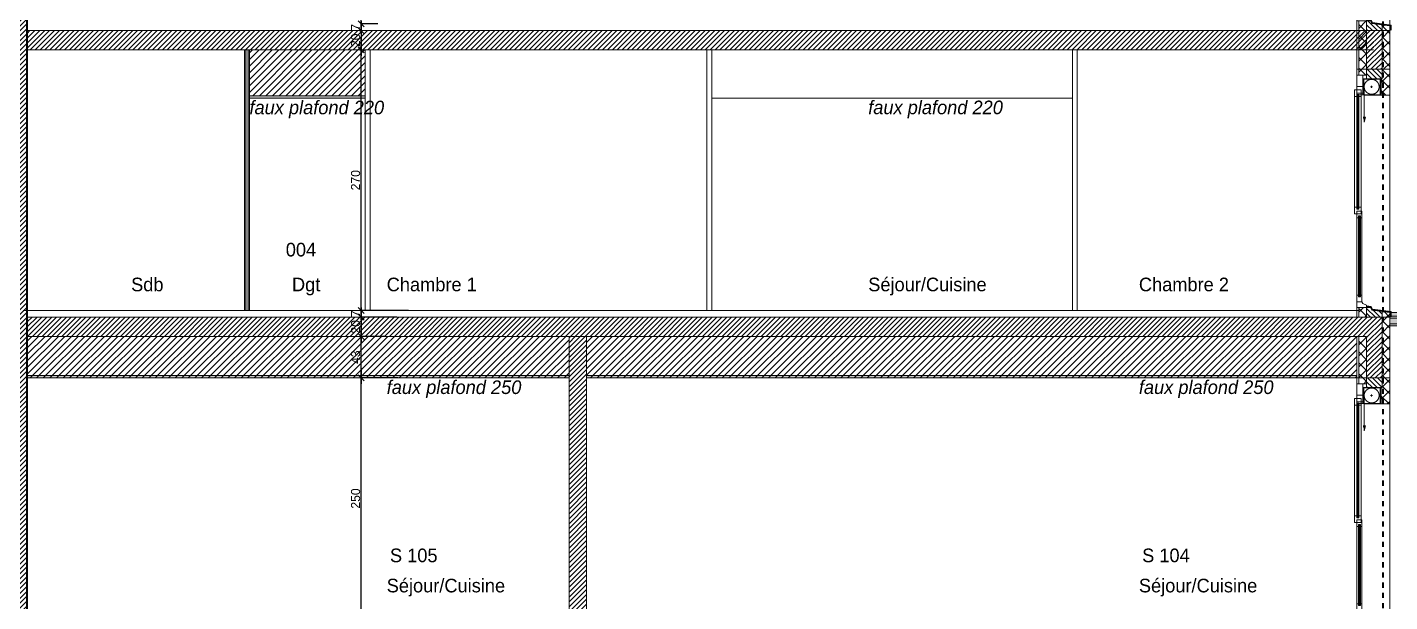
# Model space of a CAD drawing. Header units: centimetres. Extents: x -6341 to 23117, y -10090 to 8065.
# Drawn here: x 6226 to 7638, y -5342 to -4747 of the extents above; entities that cross this region are included whole.
import ezdxf

# ---------------------------------------------------------------- set-up
doc = ezdxf.new("R2010")
doc.units = ezdxf.units.CM
doc.header["$LTSCALE"] = 12.7
doc.header["$PDMODE"] = 1
doc.header["$PDSIZE"] = -2
for name, pattern in [('ISO-02', [1.5, 1.2, -0.3]), ('VW-01', [0.83312, 0.41656, -0.41656]), ('VW-02', [1.3887, 0.97214, -0.41656])]:
    doc.linetypes.add(name, pattern=pattern)
doc.layers.get('0').update_dxf_attribs({"lineweight": 5})
for name, color, linetype, lineweight in [('B Général', 7, 'Continuous', 5), ('C ANNOTATIONS-cotation', 7, 'Continuous', 5), ('C ANNOTATIONS-prestations', 7, 'Continuous', 5), ('C ANNOTATIONS-texte', 7, 'Continuous', 5), ('F REMPLISSAGE-vert clair', 7, 'Continuous', 13), ('F REMPLISSAGE-vert foncé', 7, 'Continuous', 13), ('Général', 7, 'Continuous', 5)]:
    doc.layers.add(name, color=color, linetype=linetype, lineweight=lineweight)
doc.layers.add('C ANNOTATIONS-axes', color=1, linetype='ISO-02', lineweight=13, true_color=0xff0000)
doc.styles.add('Arial', font='arial.ttf')
doc.styles.add('Eurostile', font='')
doc.styles.add('Eurostile (italic)', font='')
doc.styles.get('Eurostile').set_extended_font_data('Eurostile')
doc.styles.get('Eurostile (italic)').set_extended_font_data('Eurostile', italic=True)
doc.dimstyles.new('100é', dxfattribs={"dimtxt": 30.30306, "dimasz": 6.232178, "dimexe": 0, "dimexo": 25, "dimgap": 1, "dimtad": 1, "dimdec": 1, "dimtxsty": 'Arial', "dimblk": 'VW_SLASH', "dimblk1": 'VW_SLASH', "dimblk2": 'VW_SLASH', "dimcen": 0, "dimdle": 10, "dimse1": 1, "dimse2": 1, "dimazin": 0, "dimtfac": 1, "dimtdec": 1, "dimtix": 1, "dimtmove": 0, "dimatfit": 0, "dimldrblk": 'VW_FILLEDARROW', "dimfxl": 1, "dimfrac": 2, "dimtolj": 1, "dimarcsym": 0})
pattern_1 = [(45, (0, 0.2205), (-3.5277778, 3.3072917), [])]
pattern_2 = [(45, (0, 0), (2.4253472, -2.6458333), [])]
pattern_3 = [(135, (0, 0), (-5.656854, -5.656854), []), (225, (0, 0), (-5.656854, 5.656854), [])]
pattern_4 = [(45, (0, 0), (-5.65685, 5.65685), []), (135, (0, 0), (5.65685, 5.65685), [])]

# ---------------------------------------------------------------- blocks, each defined once
blk = doc.blocks.new('F 220 All. fixe Coupe (2D)')
at = {"layer": 'B Général', "linetype": 'Continuous', "lineweight": 5, "true_color": 0x808080}
h = blk.add_hatch(dxfattribs=at)
h.set_pattern_fill('02_ISOLANT', color=8, style=0, pattern_type=2)
h.set_pattern_definition(pattern_4)
h.paths.add_polyline_path([(-116.7, 17), (-89.7, 17), (-89.7, 8), (-106.7, 8), (-106.7, 9), (-116.7, 9)])
at = {"layer": 'B Général', "linetype": 'Continuous', "lineweight": 0}
for points in [[(-89.7, 9), (-89.8, 9), (-89.8, 7.6), (-106.6, 7.6), (-106.6, 9.1), (-116.7, 9.1), (-116.7, 9), (-106.7, 9), (-106.7, 7.5), (-89.7, 7.5)], [(-66.9, -8.2), (-61.9, -9.5), (-66.9, -10.8)]]:
    blk.add_hatch(color=7, dxfattribs=at).paths.add_polyline_path(points)
at = {"layer": 'B Général', "linetype": 'Continuous', "lineweight": 5}
h = blk.add_hatch(dxfattribs=at)
h.set_pattern_fill('50_BETON', style=0, pattern_type=2)
h.set_pattern_definition(pattern_2)
h.paths.add_polyline_path([(-116.7, -7), (-106.7, -7), (-106.7, 9), (-116.7, 9)])
at = {"layer": 'B Général', "linetype": 'Continuous', "lineweight": 5, "true_color": 0x808080}
h = blk.add_hatch(dxfattribs=at)
h.set_pattern_fill('02_ISOLANT', color=8, style=0, pattern_type=2)
h.set_pattern_definition(pattern_4)
h.paths.add_polyline_path([(-116.7, -15), (-116.7, -7), (-110.7, -7), (-110.7, -15)])
at = {"layer": 'B Général', "linetype": 'Continuous', "lineweight": 0, "true_color": 0xeeeeee}
for points in [[(35.3, -13.4), (119.4, -13.4), (119.4, -13.9), (35.3, -13.9)], [(-90.4, -15.1), (28.3, -15.1), (28.3, -15.6), (-90.4, -15.6)], [(-90.4, -17.1), (28.3, -17.1), (28.3, -16.6), (-90.4, -16.6)], [(35.3, -15.4), (119.4, -15.4), (119.4, -14.9), (35.3, -14.9)]]:
    blk.add_hatch(color=7, dxfattribs=at).paths.add_polyline_path(points)
at = {"layer": 'Général', "linetype": 'Continuous', "lineweight": 5, "true_color": 0x808080}
h = blk.add_hatch(dxfattribs=at)
h.set_pattern_fill('02_ISOLANT', color=8, style=0, pattern_type=2)
h.set_pattern_definition(pattern_4)
h.paths.add_polyline_path([(140.3, 9), (134.3, 9), (135.4, 17), (140.3, 17)])
at = {"layer": 'Général', "linetype": 'Continuous', "lineweight": 5}
h = blk.add_hatch(dxfattribs=at)
h.set_pattern_fill('50_BETON', style=0, pattern_type=2)
h.set_pattern_definition(pattern_2)
h.paths.add_polyline_path([(140.3, -7), (130.3, -7), (130.3, -3), (132.9, -1.5), (134.3, 9), (140.3, 9)])
at = {"layer": 'Général', "linetype": 'Continuous', "lineweight": 5, "true_color": 0x808080}
h = blk.add_hatch(dxfattribs=at)
h.set_pattern_fill('02_ISOLANT', color=8, style=0, pattern_type=2)
h.set_pattern_definition(pattern_4)
h.paths.add_polyline_path([(140.3, -15), (130.3, -15), (130.3, -7), (140.3, -7)])
at = {"layer": 'B Général', "color": 7, "linetype": 'Continuous', "lineweight": 13}
blk.add_line((-110.7, -7), (-110.7, -17), dxfattribs=at)
at = {"layer": 'B Général', "color": 7, "linetype": 'VW-02', "lineweight": 5}
for p, q in [((-99.5, -1.8), (-97.5, -1.8)), ((-98.5, -0.8), (-98.5, -2.8))]:
    blk.add_line(p, q, dxfattribs=at)
at = {"layer": 'B Général', "color": 7, "linetype": 'Continuous', "lineweight": 5}
blk.add_line((-98.5, -9.5), (-61.9, -9.5), dxfattribs=at)
at = {"layer": 'B Général', "color": 7, "linetype": 'Continuous', "lineweight": 13, "flags": 128}
for points in [[(-116.7, 17), (-89.7, 17), (-89.7, 8), (-106.7, 8), (-106.7, 9), (-116.7, 9)], [(-116.7, -7), (-106.7, -7), (-106.7, 9), (-116.7, 9)]]:
    blk.add_lwpolyline(points, dxfattribs=at)
for points in [[(129.8, -2.9), (129.1, -7), (128.6, -7), (129.4, -2.4), (131.9, -1), (134.6, 18.5), (139.9, 18.5), (138.7, 17.3), (138, 17.3), (138.7, 18), (135.1, 18), (132.4, -1.3)], [(-116.7, -15), (-116.7, -7), (-110.7, -7), (-110.7, -15)], [(-110.7, -11), (-110.7, -7), (-106.7, -7), (-106.7, -11)], [(-116.7, -17), (-116.7, -15), (-110.7, -15), (-110.7, -17)]]:
    blk.add_lwpolyline(points, close=True, dxfattribs=at)
at = {"layer": 'B Général', "color": 7, "linetype": 'Continuous', "lineweight": 5, "flags": 128}
for points in [[(-89.7, 9), (-89.8, 9), (-89.8, 7.6), (-106.6, 7.6), (-106.6, 9.1), (-116.7, 9.1), (-116.7, 9), (-106.7, 9), (-106.7, 7.5), (-89.7, 7.5), (-89.7, 9)], [(-95.3, -12.6), (26.4, -12.6), (26.4, -19.6), (-95.3, -19.6)]]:
    blk.add_lwpolyline(points, close=True, dxfattribs=at)
at = {"layer": 'B Général', "color": 7, "linetype": 'Continuous', "lineweight": 25, "flags": 128}
blk.add_lwpolyline([(-106.7, -10), (-106.7, 7), (-89.7, 7), (-89.7, -10)], close=True, dxfattribs=at)
at = {"layer": 'B Général', "linetype": 'Continuous', "lineweight": 5, "flags": 128}
blk.add_lwpolyline([(-90.2, -17), (-110.7, -17), (-110.7, -11), (-90.2, -11)], close=True, dxfattribs=at)
at = {"layer": 'B Général', "lineweight": 5, "flags": 128}
for points in [[(-98.8, -11), (-91.9, -11), (-91.9, -17), (-98.8, -17)], [(-88.4, -15.1), (-88.4, -12.6), (-95.3, -12.6), (-95.3, -19.6), (-88.4, -19.6), (-88.4, -17.1), (-90.4, -17.1), (-90.4, -15.1)], [(26.4, -15.1), (26.4, -12.6), (33.2, -12.6), (33.2, -19.6), (26.4, -19.6), (26.4, -17.1), (28.3, -17.1), (28.3, -15.1)], [(37.2, -13.4), (37.2, -12), (30.4, -12), (30.4, -17), (37.2, -17), (37.2, -15.4), (35.3, -15.4), (35.3, -13.4)], [(35.3, -13.4), (119.4, -13.4), (119.4, -13.9), (35.3, -13.9)], [(117.4, -13.4), (117.4, -12), (124.3, -12), (124.3, -17), (117.4, -17), (117.4, -15.4), (119.4, -15.4), (119.4, -13.4)], [(124.3, -17), (130.3, -17), (130.3, -7), (127.9, -7), (126.3, -11), (124.3, -12)], [(-90.4, -15.1), (28.3, -15.1), (28.3, -15.6), (-90.4, -15.6)], [(-90.4, -17.1), (28.3, -17.1), (28.3, -16.6), (-90.4, -16.6)], [(35.3, -15.4), (119.4, -15.4), (119.4, -14.9), (35.3, -14.9)]]:
    blk.add_lwpolyline(points, close=True, dxfattribs=at)
at = {"layer": 'B Général', "color": 7, "linetype": 'VW-01', "lineweight": 5, "flags": 128}
blk.add_lwpolyline([(-66.9, -8.2), (-61.9, -9.5), (-66.9, -10.8)], close=True, dxfattribs=at)
at = {"layer": 'B Général', "linetype": 'Continuous', "lineweight": 5}
blk.add_open_spline([(-105.2, -5.6), (-104.2, -7.4), (-100.6, -9.5), (-96.5, -9.5), (-92.9, -7.4), (-90.8, -3.9), (-90.8, 0.3), (-92.8, 3.9), (-96.4, 6), (-100.5, 6), (-104.1, 3.9), (-106.2, 0.4), (-106.3, -3.8), (-105.2, -5.6)], degree=2, dxfattribs=at)
at = {"layer": 'Général', "color": 7, "linetype": 'Continuous', "lineweight": 5}
for p, q in [((-89.7, 17), (135.4, 17)), ((37.2, -12), (117.4, -12)), ((117.4, -17), (37.2, -17)), ((137.4, -15), (130.3, -15)), ((140.3, -17), (130.3, -17))]:
    blk.add_line(p, q, dxfattribs=at)
at = {"layer": 'Général', "color": 7, "linetype": 'Continuous', "lineweight": 5, "flags": 128}
for points in [[(140.3, 9), (134.3, 9), (135.4, 17), (140.3, 17)], [(140.3, -7), (130.3, -7), (130.3, -3), (132.9, -1.5), (134.3, 9), (140.3, 9)], [(140.3, -15), (130.3, -15), (130.3, -7), (140.3, -7)]]:
    blk.add_lwpolyline(points, dxfattribs=at)
blk = doc.blocks.new('VW_SLASH')
at = {"color": 0, "linetype": 'ByBlock', "lineweight": -2}
blk.add_line((1.6, 0), (-1, 0), dxfattribs=at)
at = {"color": 0, "linetype": 'VW-01', "lineweight": 20, "flags": 128}
blk.add_lwpolyline([(0.5, 0.5), (-0.5, -0.5)], dxfattribs=at)
blk = doc.blocks.new('*D1250')
at = {"layer": 'C ANNOTATIONS-cotation', "color": 0, "linetype": 'Continuous', "lineweight": -2, "transparency": 16777216}
for p, q in [((6575.6, -4493.4), (6572, -4493.4)), ((6572, -4737.1), (6572, -4499.6)), ((6589.4, -4743.4), (6572, -4743.4))]:
    blk.add_line(p, q, dxfattribs=at)
at = {"layer": 'Defpoints', "color": 0, "transparency": 16777216}
for p in [(6572, -4493.4), (6600.6, -4493.4), (6614.4, -4743.4)]:
    blk.add_point(p, dxfattribs=at)
at = {"layer": 'C ANNOTATIONS-cotation', "color": 0, "lineweight": -2, "transparency": 16777216, "xscale": 6.232177734375, "yscale": 6.232177734375, "zscale": 6.232177734375}
for p, rotation in [((6572, -4493.4), 90), ((6572, -4743.4), 270)]:
    blk.add_blockref('VW_SLASH', p, dxfattribs=dict(at, rotation=rotation))
at = {"layer": 'C ANNOTATIONS-cotation', "color": 0, "lineweight": 5, "transparency": 16777216, "insert": (6566.3, -4618.4), "char_height": 9.41, "attachment_point": 5, "rotation": 90, "style": 'Eurostile'}
blk.add_mtext('\\A1;250', dxfattribs=at)
blk = doc.blocks.new('VW_FILLEDARROW')
at = {"linetype": 'Continuous', "lineweight": 0}
blk.add_hatch(color=0, dxfattribs=at).paths.add_polyline_path([(-1.6, 0.43), (0, 0), (-1.6, -0.43)])
at = {"color": 0, "linetype": 'VW-01', "lineweight": 5, "flags": 128}
blk.add_lwpolyline([(-1.6, 0.43), (0, 0), (-1.6, -0.43)], close=True, dxfattribs=at)
blk = doc.blocks.new('*D1251')
at = {"layer": 'C ANNOTATIONS-cotation', "color": 0, "linetype": 'Continuous', "lineweight": -2, "transparency": 16777216}
for p, q in [((6572, -4737.1), (6572, -4730.9)), ((6589.4, -4743.4), (6572, -4743.4)), ((6572, -4750.4), (6572, -4743.4)), ((6570.8, -4750.4), (6572, -4750.4)), ((6572, -4756.6), (6572, -4762.8))]:
    blk.add_line(p, q, dxfattribs=at)
at = {"layer": 'Defpoints', "color": 0, "transparency": 16777216}
for p in [(6572, -4743.4), (6614.4, -4743.4), (6595.8, -4750.4)]:
    blk.add_point(p, dxfattribs=at)
at = {"layer": 'C ANNOTATIONS-cotation', "color": 0, "lineweight": -2, "transparency": 16777216, "xscale": 6.232177734375, "yscale": 6.232177734375, "zscale": 6.232177734375}
for p, rotation in [((6572, -4743.4), 270), ((6572, -4750.4), 90)]:
    blk.add_blockref('VW_SLASH', p, dxfattribs=dict(at, rotation=rotation))
at = {"layer": 'C ANNOTATIONS-cotation', "color": 0, "lineweight": 5, "transparency": 16777216, "insert": (6566.3, -4746.9), "char_height": 9.41, "attachment_point": 5, "rotation": 90, "style": 'Eurostile'}
blk.add_mtext('\\A1;7', dxfattribs=at)
blk = doc.blocks.new('*D1252')
at = {"layer": 'C ANNOTATIONS-cotation', "color": 0, "linetype": 'Continuous', "lineweight": -2, "transparency": 16777216}
for p, q in [((6570.8, -4750.4), (6572, -4750.4)), ((6572, -4764.1), (6572, -4756.6)), ((6570.8, -4770.4), (6572, -4770.4))]:
    blk.add_line(p, q, dxfattribs=at)
at = {"layer": 'Defpoints', "color": 0, "transparency": 16777216}
for p in [(6572, -4750.4), (6595.8, -4750.4), (6595.8, -4770.4)]:
    blk.add_point(p, dxfattribs=at)
at = {"layer": 'C ANNOTATIONS-cotation', "color": 0, "lineweight": -2, "transparency": 16777216, "xscale": 6.232177734375, "yscale": 6.232177734375, "zscale": 6.232177734375}
for p, rotation in [((6572, -4750.4), 90), ((6572, -4770.4), 270)]:
    blk.add_blockref('VW_SLASH', p, dxfattribs=dict(at, rotation=rotation))
at = {"layer": 'C ANNOTATIONS-cotation', "color": 0, "lineweight": 5, "transparency": 16777216, "insert": (6566.3, -4760.4), "char_height": 9.41, "attachment_point": 5, "rotation": 90, "style": 'Eurostile'}
blk.add_mtext('\\A1;20', dxfattribs=at)
blk = doc.blocks.new('*D1253')
at = {"layer": 'C ANNOTATIONS-cotation', "color": 0, "linetype": 'Continuous', "lineweight": -2, "transparency": 16777216}
for p, q in [((6570.8, -4770.4), (6572, -4770.4)), ((6572, -5034.1), (6572, -4776.6)), ((6621, -5040.4), (6572, -5040.4))]:
    blk.add_line(p, q, dxfattribs=at)
at = {"layer": 'Defpoints', "color": 0, "transparency": 16777216}
for p in [(6572, -4770.4), (6595.8, -4770.4), (6646, -5040.4)]:
    blk.add_point(p, dxfattribs=at)
at = {"layer": 'C ANNOTATIONS-cotation', "color": 0, "lineweight": -2, "transparency": 16777216, "xscale": 6.232177734375, "yscale": 6.232177734375, "zscale": 6.232177734375}
for p, rotation in [((6572, -4770.4), 90), ((6572, -5040.4), 270)]:
    blk.add_blockref('VW_SLASH', p, dxfattribs=dict(at, rotation=rotation))
at = {"layer": 'C ANNOTATIONS-cotation', "color": 0, "lineweight": 5, "transparency": 16777216, "insert": (6566.3, -4905.4), "char_height": 9.41, "attachment_point": 5, "rotation": 90, "style": 'Eurostile'}
blk.add_mtext('\\A1;270', dxfattribs=at)
blk = doc.blocks.new('*D1254')
at = {"layer": 'C ANNOTATIONS-cotation', "color": 0, "linetype": 'Continuous', "lineweight": -2, "transparency": 16777216}
for p, q in [((6572, -5034.1), (6572, -5027.9)), ((6621, -5040.4), (6572, -5040.4)), ((6572, -5047.4), (6572, -5040.4)), ((6608.9, -5047.4), (6572, -5047.4)), ((6572, -5053.6), (6572, -5059.8))]:
    blk.add_line(p, q, dxfattribs=at)
at = {"layer": 'Defpoints', "color": 0, "transparency": 16777216}
for p in [(6572, -5040.4), (6646, -5040.4), (6633.9, -5047.4)]:
    blk.add_point(p, dxfattribs=at)
at = {"layer": 'C ANNOTATIONS-cotation', "color": 0, "lineweight": -2, "transparency": 16777216, "xscale": 6.232177734375, "yscale": 6.232177734375, "zscale": 6.232177734375}
for p, rotation in [((6572, -5040.4), 270), ((6572, -5047.4), 90)]:
    blk.add_blockref('VW_SLASH', p, dxfattribs=dict(at, rotation=rotation))
at = {"layer": 'C ANNOTATIONS-cotation', "color": 0, "lineweight": 5, "transparency": 16777216, "insert": (6566.3, -5043.9), "char_height": 9.41, "attachment_point": 5, "rotation": 90, "style": 'Eurostile'}
blk.add_mtext('\\A1;7', dxfattribs=at)
blk = doc.blocks.new('*D1255')
at = {"layer": 'C ANNOTATIONS-cotation', "color": 0, "linetype": 'Continuous', "lineweight": -2, "transparency": 16777216}
for p, q in [((6608.9, -5047.4), (6572, -5047.4)), ((6572, -5061.1), (6572, -5053.6)), ((6597.3, -5067.4), (6572, -5067.4))]:
    blk.add_line(p, q, dxfattribs=at)
at = {"layer": 'Defpoints', "color": 0, "transparency": 16777216}
for p in [(6572, -5047.4), (6633.9, -5047.4), (6622.3, -5067.4)]:
    blk.add_point(p, dxfattribs=at)
at = {"layer": 'C ANNOTATIONS-cotation', "color": 0, "lineweight": -2, "transparency": 16777216, "xscale": 6.232177734375, "yscale": 6.232177734375, "zscale": 6.232177734375}
for p, rotation in [((6572, -5047.4), 90), ((6572, -5067.4), 270)]:
    blk.add_blockref('VW_SLASH', p, dxfattribs=dict(at, rotation=rotation))
at = {"layer": 'C ANNOTATIONS-cotation', "color": 0, "lineweight": 5, "transparency": 16777216, "insert": (6566.3, -5057.4), "char_height": 9.41, "attachment_point": 5, "rotation": 90, "style": 'Eurostile'}
blk.add_mtext('\\A1;20', dxfattribs=at)
blk = doc.blocks.new('*D1256')
at = {"layer": 'C ANNOTATIONS-cotation', "color": 0, "linetype": 'Continuous', "lineweight": -2, "transparency": 16777216}
for p, q in [((6597.3, -5067.4), (6572, -5067.4)), ((6572, -5104.1), (6572, -5073.6)), ((6610, -5110.4), (6572, -5110.4))]:
    blk.add_line(p, q, dxfattribs=at)
at = {"layer": 'Defpoints', "color": 0, "transparency": 16777216}
for p in [(6572, -5067.4), (6622.3, -5067.4), (6635, -5110.4)]:
    blk.add_point(p, dxfattribs=at)
at = {"layer": 'C ANNOTATIONS-cotation', "color": 0, "lineweight": -2, "transparency": 16777216, "xscale": 6.232177734375, "yscale": 6.232177734375, "zscale": 6.232177734375}
for p, rotation in [((6572, -5067.4), 90), ((6572, -5110.4), 270)]:
    blk.add_blockref('VW_SLASH', p, dxfattribs=dict(at, rotation=rotation))
at = {"layer": 'C ANNOTATIONS-cotation', "color": 0, "lineweight": 5, "transparency": 16777216, "insert": (6566.3, -5088.9), "char_height": 9.41, "attachment_point": 5, "rotation": 90, "style": 'Eurostile'}
blk.add_mtext('\\A1;43', dxfattribs=at)
blk = doc.blocks.new('*D1257')
at = {"layer": 'C ANNOTATIONS-cotation', "color": 0, "linetype": 'Continuous', "lineweight": -2, "transparency": 16777216}
for p, q in [((6610, -5110.4), (6572, -5110.4)), ((6572, -5354.1), (6572, -5116.6)), ((6644, -5360.4), (6572, -5360.4))]:
    blk.add_line(p, q, dxfattribs=at)
at = {"layer": 'Defpoints', "color": 0, "transparency": 16777216}
for p in [(6572, -5110.4), (6635, -5110.4), (6669, -5360.4)]:
    blk.add_point(p, dxfattribs=at)
at = {"layer": 'C ANNOTATIONS-cotation', "color": 0, "lineweight": -2, "transparency": 16777216, "xscale": 6.232177734375, "yscale": 6.232177734375, "zscale": 6.232177734375}
for p, rotation in [((6572, -5110.4), 90), ((6572, -5360.4), 270)]:
    blk.add_blockref('VW_SLASH', p, dxfattribs=dict(at, rotation=rotation))
at = {"layer": 'C ANNOTATIONS-cotation', "color": 0, "lineweight": 5, "transparency": 16777216, "insert": (6566.3, -5235.4), "char_height": 9.41, "attachment_point": 5, "rotation": 90, "style": 'Eurostile'}
blk.add_mtext('\\A1;250', dxfattribs=at)

msp = doc.modelspace()

# ---------------------------------------------------------------- hatches: boundary and pattern name
at = {"layer": 'B Général', "linetype": 'Continuous', "lineweight": 5}
h = msp.add_hatch(dxfattribs=at)
h.set_pattern_fill('50_BETON', style=0, pattern_type=2)
h.set_pattern_definition(pattern_2)
h.paths.add_polyline_path([(6225.89, -4493.37), (6209.89, -4473.37), (6209.89, -5715.37), (6225.89, -5692.37)])
h = msp.add_hatch(dxfattribs=at)
h.set_pattern_fill('50_BETON', style=0, pattern_type=2)
h.set_pattern_definition(pattern_2)
h.paths.add_polyline_path([(6225.89, -4750.37), (6225.89, -4770.37), (7621.48, -4770.37), (7621.48, -4750.37)])
at = {"layer": 'B Général', "linetype": 'Continuous', "lineweight": 5, "true_color": 0x808080}
h = msp.add_hatch(dxfattribs=at)
h.set_pattern_fill('02_ISOLANT', color=8, angle=90, style=0, pattern_type=2)
h.set_pattern_definition(pattern_3)
h.paths.add_polyline_path([(7606.48, -4790.4), (7614.48, -4790.4), (7614.48, -4750.34), (7606.48, -4750.34)])
at = {"layer": 'B Général', "linetype": 'Continuous', "lineweight": 5}
h = msp.add_hatch(dxfattribs=at)
h.set_pattern_fill('50_BETON', style=0, pattern_type=2)
h.set_pattern_definition(pattern_2)
h.paths.add_polyline_path([(7614.48, -4790.4), (7630.48, -4790.4), (7630.48, -4750.34), (7614.48, -4750.34)])
at = {"layer": 'B Général', "linetype": 'Continuous', "lineweight": 5, "true_color": 0x808080}
h = msp.add_hatch(dxfattribs=at)
h.set_pattern_fill('02_ISOLANT', color=8, angle=90, style=0, pattern_type=2)
h.set_pattern_definition(pattern_3)
h.paths.add_polyline_path([(7630.48, -4790.4), (7638.48, -4790.4), (7638.48, -4750.34), (7630.48, -4750.34)])
at = {"layer": 'B Général', "linetype": 'Continuous', "lineweight": 5, "true_color": 0xaaaaaa}
h = msp.add_hatch(dxfattribs=at)
h.set_pattern_fill('F_P__SOFFITE', color=253, style=0, pattern_type=2)
h.set_pattern_definition(pattern_1)
h.paths.add_polyline_path([(6456.27, -4770.37), (6576.27, -4770.37), (6576.27, -4817.96), (6456.27, -4817.96)])
at = {"layer": 'B Général', "linetype": 'Continuous', "lineweight": 0, "true_color": 0x848484}
for points in [[(6456.27, -4817.96), (6576.27, -4817.96), (6576.27, -4820.37), (6456.27, -4820.37)], [(6225.89, -5107.96), (6787.62, -5107.96), (6787.62, -5110.37), (6225.89, -5110.37)], [(6805.62, -5107.96), (7604.48, -5107.96), (7604.48, -5110.37), (6805.62, -5110.37)]]:
    msp.add_hatch(color=252, dxfattribs=at).paths.add_polyline_path(points)
at = {"layer": 'B Général', "linetype": 'Continuous', "lineweight": 0, "true_color": 0xddba99}
msp.add_hatch(color=31, dxfattribs=at).paths.add_polyline_path([(7638.48, -5042.51), (7888.48, -5042.51), (7888.48, -5046.37), (7638.48, -5046.37)])
at = {"layer": 'B Général', "linetype": 'Continuous', "lineweight": 5}
h = msp.add_hatch(dxfattribs=at)
h.set_pattern_fill('50_BETON', style=0, pattern_type=2)
h.set_pattern_definition(pattern_2)
h.paths.add_polyline_path([(7614.48, -5067.37), (7614.48, -5047.37), (6225.89, -5047.37), (6225.89, -5067.37)])
h = msp.add_hatch(dxfattribs=at)
h.set_pattern_fill('50_BETON', style=0, pattern_type=2)
h.set_pattern_definition(pattern_2)
h.paths.add_polyline_path([(7614.48, -5110.4), (7630.48, -5110.4), (7630.48, -5047.37), (7614.48, -5047.37)])
at = {"layer": 'B Général', "linetype": 'Continuous', "lineweight": 5, "true_color": 0x808080}
h = msp.add_hatch(dxfattribs=at)
h.set_pattern_fill('02_ISOLANT', color=8, angle=90, style=0, pattern_type=2)
h.set_pattern_definition(pattern_3)
h.paths.add_polyline_path([(7630.48, -5110.4), (7638.48, -5110.4), (7638.48, -5047.37), (7630.48, -5047.37)])
at = {"layer": 'B Général', "linetype": 'Continuous', "lineweight": 0, "true_color": 0xaaaaaa}
msp.add_hatch(color=253, dxfattribs=at).paths.add_polyline_path([(7638.48, -5046.37), (7888.48, -5046.37), (7888.48, -5056.37), (7638.48, -5056.37)])
at = {"layer": 'B Général', "linetype": 'Continuous', "lineweight": 0, "true_color": 0x777777}
for points in [[(7638.48, -5046.37), (7888.48, -5046.37), (7888.48, -5048.37), (7638.48, -5048.37)], [(7638.48, -5054.36), (7888.48, -5054.36), (7888.48, -5056.37), (7638.48, -5056.37)]]:
    msp.add_hatch(color=8, dxfattribs=at).paths.add_polyline_path(points)
at = {"layer": 'B Général', "linetype": 'Continuous', "lineweight": 5, "true_color": 0xaaaaaa}
h = msp.add_hatch(dxfattribs=at)
h.set_pattern_fill('F_P__SOFFITE', color=253, style=0, pattern_type=2)
h.set_pattern_definition(pattern_1)
h.paths.add_polyline_path([(6225.89, -5067.37), (6787.62, -5067.37), (6787.62, -5110.37), (6225.89, -5110.37)])
at = {"layer": 'B Général', "linetype": 'Continuous', "lineweight": 5}
h = msp.add_hatch(dxfattribs=at)
h.set_pattern_fill('50_BETON', style=0, pattern_type=2)
h.set_pattern_definition(pattern_2)
h.paths.add_polyline_path([(6787.62, -5692.37), (6805.62, -5692.37), (6805.62, -5067.37), (6787.62, -5067.37)])
at = {"layer": 'B Général', "linetype": 'Continuous', "lineweight": 5, "true_color": 0xaaaaaa}
h = msp.add_hatch(dxfattribs=at)
h.set_pattern_fill('F_P__SOFFITE', color=253, style=0, pattern_type=2)
h.set_pattern_definition(pattern_1)
h.paths.add_polyline_path([(6805.62, -5067.37), (7604.48, -5067.37), (7604.48, -5110.37), (6805.62, -5110.37)])
at = {"layer": 'B Général', "linetype": 'Continuous', "lineweight": 5, "true_color": 0x808080}
h = msp.add_hatch(dxfattribs=at)
h.set_pattern_fill('02_ISOLANT', color=8, angle=180, style=0, pattern_type=2)
h.set_pattern_definition([(225, (0, 0), (5.656854, -5.656854), []), (315, (0, 0), (-5.656854, -5.656854), [])])
h.paths.add_polyline_path([(7614.48, -5110.4), (7614.48, -5067.37), (7606.48, -5067.37), (7606.48, -5110.4)])

# ---------------------------------------------------------------- linework, layer by layer
at = {"layer": 'B Général', "color": 7, "linetype": 'Continuous', "lineweight": 35}
msp.add_line((6225.89, -5692.37), (6225.89, -4513.37), dxfattribs=at)
at = {"layer": 'B Général', "color": 7, "linetype": 'Continuous', "lineweight": 5}
for p, q in [((6225.89, -5680.37), (6225.89, -4513.37)), ((6225.89, -4750.37), (7621.48, -4750.37)), ((7606.48, -4790.4), (7606.48, -4750.34)), ((7614.48, -4790.4), (7614.48, -4750.34)), ((6225.89, -4770.37), (7621.48, -4770.37)), ((6225.89, -4770.37), (7621.48, -4770.37)), ((6576.27, -4770.37), (6576.27, -5040.37)), ((6576.27, -4770.37), (6581.27, -4770.37)), ((6581.27, -4770.37), (6581.27, -5040.37)), ((6930.53, -4770.37), (6930.53, -5040.37)), ((6930.53, -4770.37), (6935.53, -4770.37)), ((6935.53, -4770.37), (6935.53, -5040.37)), ((7309.48, -4770.37), (7309.48, -5040.37)), ((7309.48, -4770.37), (7314.48, -4770.37)), ((7314.48, -4770.37), (7314.48, -5040.37)), ((6935.53, -4820.37), (7309.48, -4820.37)), ((6225.89, -5040.37), (7604.48, -5040.37)), ((6225.89, -5040.37), (7604.48, -5040.37)), ((6576.27, -5040.37), (6581.27, -5040.37)), ((6930.53, -5040.37), (6935.53, -5040.37)), ((7309.48, -5040.37), (7314.48, -5040.37)), ((7604.48, -5040.37), (7606.48, -5040.37)), ((6225.89, -5047.37), (7614.48, -5047.37)), ((6225.89, -5067.37), (7604.48, -5067.37)), ((6225.89, -5067.37), (7604.48, -5067.37)), ((6787.62, -5067.37), (6787.62, -5692.37)), ((6805.62, -5067.37), (6805.62, -5692.37)), ((7614.48, -5067.37), (7604.48, -5067.37)), ((7606.48, -5110.4), (7606.48, -5067.37)), ((7614.48, -5110.4), (7614.48, -5067.37))]:
    msp.add_line(p, q, dxfattribs=at)
at = {"layer": 'B Général', "color": 7, "linetype": 'Continuous', "lineweight": 13}
for p, q in [((7604.48, -4790.4), (7604.48, -4750.34)), ((7638.48, -4750.34), (7604.48, -4750.34)), ((7604.48, -4790.4), (7604.48, -4750.34)), ((7606.48, -4790.4), (7606.48, -4750.34)), ((7614.48, -4790.4), (7614.48, -4750.34)), ((7630.48, -4790.4), (7630.48, -4750.34)), ((7630.48, -4790.4), (7630.48, -4750.34)), ((7638.48, -4790.4), (7638.48, -4750.34)), ((7638.48, -4790.4), (7638.48, -4750.34)), ((6576.27, -4770.37), (6576.27, -5040.37)), ((6581.27, -4770.37), (6581.27, -5040.37)), ((6930.53, -4770.37), (6930.53, -5040.37)), ((6935.53, -4770.37), (6935.53, -5040.37)), ((7309.48, -4770.37), (7309.48, -5040.37)), ((7314.48, -4770.37), (7314.48, -5040.37)), ((7638.48, -4790.4), (7604.48, -4790.4)), ((7638.48, -5047.37), (7614.48, -5047.37)), ((7630.48, -5110.4), (7630.48, -5047.37)), ((7630.48, -5110.4), (7630.48, -5047.37)), ((7638.48, -5110.4), (7638.48, -5047.37)), ((7638.48, -5110.4), (7638.48, -5047.37)), ((7604.48, -5110.4), (7604.48, -5067.37)), ((7604.48, -5110.4), (7604.48, -5067.37)), ((7606.48, -5110.4), (7606.48, -5067.37)), ((7614.48, -5110.4), (7614.48, -5067.37)), ((7638.48, -5110.4), (7604.48, -5110.4))]:
    msp.add_line(p, q, dxfattribs=at)
at = {"layer": 'B Général', "color": 98, "linetype": 'Continuous', "lineweight": 13, "true_color": 0x004400}
for p, q in [((6451.27, -4770.37), (6451.27, -5040.37)), ((6456.27, -4770.37), (6456.27, -5040.37))]:
    msp.add_line(p, q, dxfattribs=at)
at = {"layer": 'B Général', "color": 1, "linetype": 'VW-01', "lineweight": 5, "true_color": 0xff1711}
msp.add_line((6428, -5040.37), (3251.84, -5040.37), dxfattribs=at)
at = {"layer": 'B Général', "color": 7, "linetype": 'Continuous', "lineweight": 18}
for p, q in [((6787.62, -5067.37), (6787.62, -5692.37)), ((6805.62, -5067.37), (6805.62, -5692.37))]:
    msp.add_line(p, q, dxfattribs=at)
at = {"layer": 'B Général', "color": 7, "linetype": 'Continuous', "lineweight": 5, "flags": 128}
for points in [[(6456.27, -4770.37), (6576.27, -4770.37), (6576.27, -4817.96), (6456.27, -4817.96)], [(6456.27, -4817.96), (6576.27, -4817.96), (6576.27, -4820.37), (6456.27, -4820.37)], [(7638.48, -5042.51), (7888.48, -5042.51), (7888.48, -5046.37), (7638.48, -5046.37)], [(7638.48, -5046.37), (7888.48, -5046.37), (7888.48, -5056.37), (7638.48, -5056.37)], [(7638.48, -5046.37), (7888.48, -5046.37), (7888.48, -5048.37), (7638.48, -5048.37)], [(7638.48, -5054.36), (7888.48, -5054.36), (7888.48, -5056.37), (7638.48, -5056.37)], [(6225.89, -5067.37), (6787.62, -5067.37), (6787.62, -5110.37), (6225.89, -5110.37)], [(6805.62, -5067.37), (7604.48, -5067.37), (7604.48, -5110.37), (6805.62, -5110.37)], [(6225.89, -5107.96), (6787.62, -5107.96), (6787.62, -5110.37), (6225.89, -5110.37)], [(6805.62, -5107.96), (7604.48, -5107.96), (7604.48, -5110.37), (6805.62, -5110.37)]]:
    msp.add_lwpolyline(points, close=True, dxfattribs=at)
at = {"layer": 'B Général', "color": 9, "linetype": 'Continuous', "true_color": 0xc0dcc0}
msp.add_solid([(6451.27, -4770.37), (6456.27, -4770.37), (6451.27, -5040.37), (6456.27, -5040.37)], dxfattribs=at)
at = {"layer": 'C ANNOTATIONS-axes', "color": 1, "linetype": 'VW-01', "lineweight": 35, "true_color": 0xff0000}
msp.add_line((7631.48, -3957.76), (7631.48, -7312.84), dxfattribs=at)
at = {"layer": 'F REMPLISSAGE-vert clair'}
for p, q in [((6452.57, -4770.37), (6452.57, -5040.37)), ((6454.97, -4770.37), (6454.97, -5040.37))]:
    msp.add_line(p, q, dxfattribs=at)
at = {"layer": 'F REMPLISSAGE-vert clair', "color": 9, "linetype": 'Continuous', "true_color": 0xc0dcc0}
msp.add_solid([(6454.97, -4770.37), (6452.57, -4770.37), (6454.97, -5040.37), (6452.57, -5040.37)], dxfattribs=at)
at = {"layer": 'F REMPLISSAGE-vert foncé', "color": 98, "linetype": 'Continuous', "lineweight": 13, "true_color": 0x004400}
for p, q in [((6451.27, -4770.37), (6451.27, -5040.37)), ((6456.27, -4770.37), (6456.27, -5040.37))]:
    msp.add_line(p, q, dxfattribs=at)
at = {"layer": 'F REMPLISSAGE-vert foncé'}
for p, q in [((6452.57, -4770.37), (6452.57, -5040.37)), ((6454.97, -4770.37), (6454.97, -5040.37))]:
    msp.add_line(p, q, dxfattribs=at)
at = {"layer": 'F REMPLISSAGE-vert foncé', "color": 54, "linetype": 'Continuous', "true_color": 0x99aa00}
for points in [[(6452.57, -4770.37), (6451.27, -4770.37), (6452.57, -5040.37), (6451.27, -5040.37)], [(6456.27, -4770.37), (6454.97, -4770.37), (6456.27, -5040.37), (6454.97, -5040.37)]]:
    msp.add_solid(points, dxfattribs=at)

# ---------------------------------------------------------------- block references
at = {"layer": 'B Général', "color": 7, "rotation": 270}
for p in [(7621.48, -4610.07), (7621.48, -4907.1), (7621.48, -5227.1)]:
    msp.add_blockref('F 220 All. fixe Coupe (2D)', p, dxfattribs=at)

# ---------------------------------------------------------------- texts
at = {"layer": 'B Général', "color": 7, "char_height": 14.118, "attachment_point": 2, "line_spacing_factor": 0.894142, "style": 'Eurostile'}
for s, insert in [('004', (6509.68, -4970.34)), ('S 105', (6626.6, -5287.32)), ('S 104', (7406.43, -5287.32))]:
    msp.add_mtext(s, dxfattribs=dict(at, insert=insert))
at = {"layer": 'C ANNOTATIONS-prestations', "char_height": 14.118, "attachment_point": 1, "line_spacing_factor": 0.894142, "style": 'Eurostile (italic)'}
for s, insert in [('faux plafond 220', (6456.27, -4822.97)), ('faux plafond 220', (7097.79, -4822.87)), ('faux plafond 250', (6598.56, -5112.97)), ('faux plafond 250', (7378.39, -5112.97))]:
    msp.add_mtext(s, dxfattribs=dict(at, insert=insert))
at = {"layer": 'C ANNOTATIONS-texte', "color": 7, "char_height": 14.118, "attachment_point": 1, "rotation": 0.00002, "line_spacing_factor": 0.894142, "style": 'Eurostile'}
for s, insert in [('Sdb', (6333.56, -5006.46)), ('Dgt', (6500.35, -5006.46)), ('Chambre 1', (6598.56, -5006.46)), ('Séjour/Cuisine', (7097.79, -5006.46)), ('Chambre 2', (7378.39, -5006.46)), ('Séjour/Cuisine', (6598.56, -5318.61)), ('Séjour/Cuisine', (7378.39, -5318.61))]:
    msp.add_mtext(s, dxfattribs=dict(at, insert=insert))

# ---------------------------------------------------------------- dimensions: what is measured, and where the dimension line sits
at = {"layer": 'C ANNOTATIONS-cotation', "color": 7, "linetype": 'Continuous', "lineweight": 5}
for base, p1, p2, picture, middle in [((6572, -4493.37), (6614.39, -4743.37), (6600.6, -4493.37), '*D1250', (6566.29, -4618.37)), ((6572, -4743.37), (6595.84, -4750.37), (6614.39, -4743.37), '*D1251', (6566.29, -4746.87)), ((6572, -4750.37), (6595.84, -4770.37), (6595.84, -4750.37), '*D1252', (6566.29, -4760.37)), ((6572, -4770.37), (6646, -5040.37), (6595.84, -4770.37), '*D1253', (6566.29, -4905.37)), ((6572, -5040.37), (6633.88, -5047.37), (6646, -5040.37), '*D1254', (6566.29, -5043.87)), ((6572, -5047.37), (6622.33, -5067.37), (6633.88, -5047.37), '*D1255', (6566.29, -5057.37)), ((6572, -5067.37), (6635, -5110.37), (6622.33, -5067.37), '*D1256', (6566.29, -5088.87)), ((6572, -5110.37), (6669, -5360.37), (6635, -5110.37), '*D1257', (6566.29, -5235.37))]:
    dim = msp.add_linear_dim(base=base, p1=p1, p2=p2, angle=270, dimstyle='100é', override={"dimtxt": 9.412001, "dimdec": 0, "dimpost": '<>', "dimtxsty": 'Eurostile', "dimse1": 0, "dimse2": 0, "dimtmove": 2}, dxfattribs=at)
    dim.commit()
    dim.dimension.update_dxf_attribs({"geometry": picture, "text_midpoint": middle})

doc.saveas('drawing.dxf')
